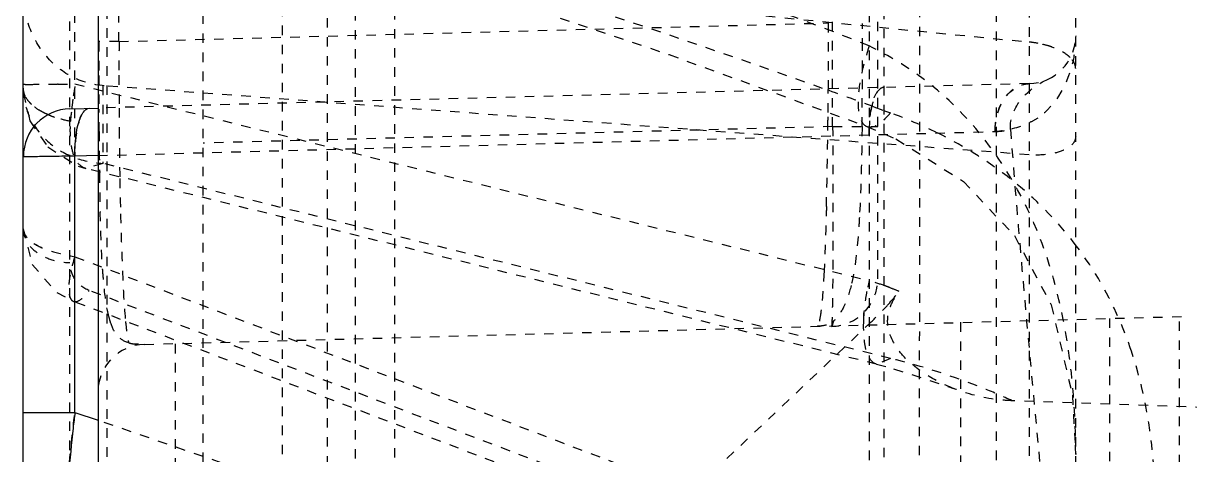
# Model space of a CAD drawing. Header units: millimetres. Extents: x 2748 to 3320, y 1427 to 1884.
# Drawn here: x 3198.38 to 3210.63, y 1651.33 to 1655.86 of the extents above; entities that cross this region are included whole.
import ezdxf

# ---------------------------------------------------------------- set-up
doc = ezdxf.new("R2010")
doc.units = ezdxf.units.MM
doc.linetypes.add('HIDDEN', pattern=[0.2, 0.1, -0.1])
doc.layers.add('21', color=7, linetype='Continuous')

msp = doc.modelspace()

# ---------------------------------------------------------------- linework, layer by layer
at = {"layer": '21', "color": 8, "linetype": 'HIDDEN'}
for p, q in [((3200.269, 1586.253), (3200.269, 1773.081)), ((3202.279, 1759.399), (3202.279, 1586.253)), ((3201.099, 1758.635), (3201.099, 1621.184)), ((3209.434, 1618.215), (3209.434, 1756.243)), ((3207.424, 1623.903), (3207.424, 1721.749)), ((3201.576, 1647.615), (3201.576, 1698.037)), ((3201.869, 1647.689), (3201.869, 1697.963)), ((3208.604, 1619.274), (3208.604, 1668.765)), ((3207.355, 1653.176), (3207.355, 1667.458)), ((3199.384, 1655.668), (3199.384, 1666.806)), ((3207.801, 1666.424), (3207.773, 1624.82)), ((3206.881, 1654.775), (3206.881, 1664.7)), ((3208.945, 1664.019), (3208.945, 1647.019)), ((3207.265, 1660.973), (3207.265, 1648.901)), ((3199.259, 1650.708), (3199.259, 1658.943)), ((3198.869, 1651.179), (3198.869, 1658.695)), ((3198.921, 1654.465), (3198.921, 1658.1)), ((3199.213, 1656.627), (3208.945, 1655.663)), ((3202.12, 1656.546), (3205.163, 1655.531)), ((3199.384, 1655.668), (3206.835, 1655.863)), ((3199.384, 1655.668), (3199.173, 1655.668)), ((3205.163, 1655.531), (3207.24, 1654.776)), ((3198.921, 1655.223), (3207.265, 1653.158)), ((3208.945, 1655.226), (3199.164, 1654.97)), ((3199.213, 1655.205), (3199.213, 1654.389)), ((3208.945, 1654.479), (3199.229, 1655.204)), ((3199.176, 1654.722), (3199.175, 1654.957)), ((3207.313, 1654.983), (3207.425, 1654.942)), ((3207.425, 1654.942), (3207.489, 1654.919)), ((3198.449, 1654.835), (3198.635, 1654.561)), ((3199.164, 1654.471), (3208.588, 1654.723)), ((3206.881, 1654.775), (3200.269, 1654.602)), ((3206.881, 1654.775), (3207.355, 1654.775)), ((3207.24, 1654.776), (3207.24, 1654.776)), ((3207.24, 1654.776), (3207.546, 1654.645)), ((3198.635, 1654.561), (3198.955, 1654.36)), ((3207.546, 1654.645), (3208.254, 1654.2)), ((3198.955, 1654.36), (3199.035, 1654.336)), ((3199.213, 1654.389), (3199.036, 1654.335)), ((3207.343, 1652.28), (3199.036, 1654.335)), ((3207.489, 1652.341), (3199.213, 1654.389)), ((3198.921, 1653.409), (3207.265, 1650.227)), ((3198.73, 1653.033), (3198.906, 1652.94)), ((3207.416, 1649.872), (3199.072, 1653.054)), ((3207.25, 1649.758), (3198.906, 1652.94)), ((3199.651, 1652.488), (3210.564, 1652.781)), ((3207.205, 1652.819), (3207.205, 1652.693)), ((3209.788, 1652.761), (3209.788, 1650.03)), ((3210.526, 1650.03), (3210.526, 1652.78)), ((3204.317, 1649.916), (3207.265, 1652.704)), ((3208.226, 1647.02), (3208.226, 1652.72)), ((3199.975, 1652.493), (3199.971, 1647.763)), ((3207.489, 1652.341), (3207.343, 1652.28)), ((3207.343, 1652.28), (3207.522, 1652.233)), ((3207.522, 1652.233), (3208.152, 1652.025)), ((3216.99, 1651.614), (3208.767, 1651.897)), ((3207.265, 1648.901), (3199.164, 1651.691))]:
    msp.add_line(p, q, dxfattribs=at)
at = {"layer": '21', "color": 7, "linetype": 'Continuous'}
for p, q in [((3198.379, 1650.824), (3198.379, 1657.751)), ((3199.164, 1657.251), (3199.164, 1507.826)), ((3198.869, 1654.962), (3199.164, 1654.97)), ((3199.164, 1654.471), (3198.921, 1654.465)), ((3198.921, 1651.774), (3198.921, 1654.465)), ((3198.379, 1651.774), (3198.921, 1651.774)), ((3198.921, 1651.774), (3199.164, 1651.691))]:
    msp.add_line(p, q, dxfattribs=at)
at = {"layer": '21', "color": 8, "linetype": 'HIDDEN'}
for points in [[(3198.379, 1655.177), (3198.381, 1655.127), (3198.449, 1654.835)], [(3208.254, 1654.2), (3208.791, 1653.63), (3209.177, 1652.903), (3209.4, 1651.954), (3209.434, 1651.331)], [(3198.379, 1653.702), (3198.471, 1653.327), (3198.73, 1653.033)]]:
    msp.add_lwpolyline(points, dxfattribs=at)
for centre, radius, start, end in [((3172.053, 1557.722), 103.455, 70.38893, 72.11651), ((3084.771, 1655.854), 122.425, 359.88245, 0.0022), ((3347.478, 1655.663), 148.305, 179.99948, 180.1353), ((3276.148, 1655.375), 76.764, 179.7815, 180.04625), ((3208.932, 1655.728), 0.502, 271.5, 360), ((3208.839, 1654.6), 1.068, 79.144, 84.3222), ((3115.771, 1655.781), 91.425, 359.61686, 359.88834), ((3337.425, 1655.637), 138.253, 180.13453, 180.28199), ((3274.912, 1655.373), 75.528, 180.0453, 180.30584), ((3198.161, 1687.92), 32.706, 271.0223, 271.3315), ((3174.587, 1564.923), 95.822, 70.02984, 70.37111), ((3147.497, 1655.336), 59.337, 359.6007, 359.83351), ((3140.776, 1655.618), 66.419, 359.27287, 359.61352), ((3271.515, 1655.355), 72.131, 180.30594, 180.48183), ((3199.042, 1655.842), 1.024, 247.19, 250.9806), ((3160.747, 1655.25), 46.087, 359.4109, 359.592), ((3205.815, 1650.318), 4.895, 63.7294, 70.0088), ((3268.226, 1655.152), 69.052, 180.35674, 180.72066), ((3264.517, 1655.293), 65.133, 180.47901, 180.93583), ((3157.112, 1655.294), 49.722, 358.4345, 359.4041), ((3208.57, 1655.445), 0.722, 271.4492, 284.4508), ((3233.552, 1654.693), 34.375, 180.6821, 181.3638), ((3250.767, 1655.076), 51.381, 180.9448, 181.356), ((3206.855, 1653.176), 0.5, 271.5, 0), ((3210.012, 1652.551), 2.813, 167.5301, 168.9534), ((3205.528, 1647.662), 5.764, 70.7948, 72.4628), ((3206.333, 1649.975), 3.315, 69.7054, 70.7755), ((3204.391, 1655.678), 4.137, 318.2977, 320.4983), ((3204.835, 1655.27), 3.534, 313.4348, 317.1123), ((3204.589, 1655.502), 3.873, 317.0767, 318.2873), ((3199.664, 1651.988), 0.5, 91.5, 180)]:
    msp.add_arc(centre, radius, start, end, dxfattribs=at)
at = {"layer": '21', "color": 7, "linetype": 'Continuous'}
msp.add_arc((3198.882, 1654.46), 0.502, 91.5013, 180.0018, dxfattribs=at)
at = {"layer": '21', "color": 8, "linetype": 'HIDDEN'}
for points, knots in [([(3207.265, 1655.622), (3206.619, 1655.882), (3205.304, 1656.342), (3203.327, 1657.013), (3201.342, 1657.656), (3200.01, 1658.056), (3199.341, 1658.245)], [0, 0, 0, 0, 0.250247, 0.500308, 0.750234, 1, 1, 1, 1]), ([(3199.229, 1655.204), (3199.11, 1655.213), (3198.873, 1655.277), (3198.593, 1655.513), (3198.418, 1655.831), (3198.379, 1656.071), (3198.379, 1656.19)], [0, 0, 0, 0, 0.249716, 0.499595, 0.74973, 1, 1, 1, 1]), ([(3206.835, 1655.863), (3206.834, 1655.688), (3206.835, 1655.454), (3206.834, 1655.221), (3206.834, 1655.163)], [0, 0, 0, 0, 0.752352, 1, 1, 1, 1]), ([(3209.434, 1655.728), (3209.434, 1655.647), (3209.404, 1655.327), (3209.235, 1655), (3209.035, 1654.865)], [0, 0, 0, 0, 0.250672, 1, 1, 1, 1]), ([(3207.265, 1655.622), (3207.23, 1655.516), (3207.176, 1655.321), (3207.144, 1655.088), (3207.151, 1654.94), (3207.169, 1654.849), (3207.206, 1654.789), (3207.24, 1654.776)], [0, 0, 0, 0, 0.377923, 0.681475, 0.792721, 0.877332, 1, 1, 1, 1]), ([(3209.434, 1651.331), (3209.434, 1651.749), (3209.376, 1652.578), (3209.05, 1653.787), (3208.492, 1654.692), (3207.858, 1655.285), (3207.472, 1655.52), (3207.265, 1655.622)], [0, 0, 0, 0, 0.2471, 0.489298, 0.734536, 0.863872, 1, 1, 1, 1]), ([(3209.184, 1655.61), (3209.173, 1655.614), (3209.126, 1655.63), (3209.077, 1655.642), (3209.04, 1655.649)], [0, 0, 0, 0, 0.239674, 1, 1, 1, 1]), ([(3209.377, 1655.499), (3209.366, 1655.51), (3209.309, 1655.558), (3209.239, 1655.591), (3209.184, 1655.61)], [0, 0, 0, 0, 0.212855, 1, 1, 1, 1]), ([(3209.434, 1655.385), (3209.434, 1655.395), (3209.428, 1655.438), (3209.401, 1655.475), (3209.377, 1655.499)], [0, 0, 0, 0, 0.221036, 1, 1, 1, 1]), ([(3198.403, 1655.215), (3198.399, 1655.215), (3198.392, 1655.216), (3198.379, 1655.218), (3198.379, 1655.223)], [0, 0, 0, 0, 0.412382, 1, 1, 1, 1]), ([(3198.379, 1655.177), (3198.379, 1655.078), (3198.423, 1654.874), (3198.609, 1654.617), (3198.885, 1654.442), (3199.103, 1654.394), (3199.213, 1654.389)], [0, 0, 0, 0, 0.236807, 0.481098, 0.736194, 1, 1, 1, 1]), ([(3198.402, 1655.09), (3198.398, 1655.097), (3198.386, 1655.125), (3198.379, 1655.155), (3198.379, 1655.177)], [0, 0, 0, 0, 0.266166, 1, 1, 1, 1]), ([(3198.474, 1655.215), (3198.467, 1655.215), (3198.443, 1655.214), (3198.419, 1655.214), (3198.403, 1655.215)], [0, 0, 0, 0, 0.310598, 1, 1, 1, 1]), ([(3198.745, 1655.219), (3198.718, 1655.218), (3198.628, 1655.217), (3198.538, 1655.216), (3198.474, 1655.215)], [0, 0, 0, 0, 0.299593, 1, 1, 1, 1]), ([(3207.265, 1654.683), (3207.264, 1654.745), (3207.269, 1654.864), (3207.296, 1655.023), (3207.338, 1655.135), (3207.392, 1655.185), (3207.416, 1655.186)], [0, 0, 0, 0, 0.337426, 0.649706, 0.871077, 1, 1, 1, 1]), ([(3207.416, 1655.186), (3207.39, 1655.185), (3207.335, 1655.133), (3207.298, 1655.026), (3207.268, 1654.87), (3207.264, 1654.75), (3207.265, 1654.683)], [0, 0, 0, 0, 0.141244, 0.35064, 0.634207, 1, 1, 1, 1]), ([(3208.588, 1654.723), (3208.587, 1654.785), (3208.605, 1654.909), (3208.689, 1655.116), (3208.846, 1655.223), (3208.945, 1655.226)], [0, 0, 0, 0, 0.278493, 0.555381, 1, 1, 1, 1]), ([(3208.588, 1654.723), (3208.587, 1654.787), (3208.603, 1654.912), (3208.677, 1655.076), (3208.795, 1655.193), (3208.897, 1655.225), (3208.945, 1655.226)], [0, 0, 0, 0, 0.283556, 0.548984, 0.785747, 1, 1, 1, 1]), ([(3208.75, 1654.746), (3208.741, 1654.859), (3208.845, 1655.093), (3209.039, 1655.224), (3209.144, 1655.273)], [0, 0, 0, 0, 0.496498, 1, 1, 1, 1]), ([(3198.466, 1655.007), (3198.46, 1655.013), (3198.435, 1655.038), (3198.414, 1655.067), (3198.402, 1655.09)], [0, 0, 0, 0, 0.269699, 1, 1, 1, 1]), ([(3198.583, 1654.927), (3198.571, 1654.933), (3198.53, 1654.956), (3198.491, 1654.983), (3198.466, 1655.007)], [0, 0, 0, 0, 0.269616, 1, 1, 1, 1]), ([(3199.035, 1654.336), (3199.005, 1654.343), (3198.945, 1654.387), (3198.895, 1654.5), (3198.871, 1654.652), (3198.872, 1654.767), (3198.876, 1654.829)], [0, 0, 0, 0, 0.165944, 0.37881, 0.659211, 1, 1, 1, 1]), ([(3198.992, 1654.898), (3198.978, 1654.873), (3198.95, 1654.793), (3198.925, 1654.646), (3198.92, 1654.527), (3198.921, 1654.465)], [0, 0, 0, 0, 0.193853, 0.581336, 1, 1, 1, 1]), ([(3207.24, 1654.776), (3207.252, 1654.771), (3207.321, 1654.763), (3207.381, 1654.81), (3207.421, 1654.847)], [0, 0, 0, 0, 0.186751, 1, 1, 1, 1]), ([(3207.421, 1654.847), (3207.427, 1654.853), (3207.45, 1654.875), (3207.473, 1654.9), (3207.489, 1654.919)], [0, 0, 0, 0, 0.234142, 1, 1, 1, 1]), ([(3209.035, 1654.865), (3209.004, 1654.845), (3208.867, 1654.767), (3208.708, 1654.733), (3208.588, 1654.723)], [0, 0, 0, 0, 0.233344, 1, 1, 1, 1]), ([(3206.881, 1654.775), (3206.882, 1654.635), (3206.883, 1654.365), (3206.884, 1653.977), (3206.884, 1653.624), (3206.883, 1653.315), (3206.881, 1653.09), (3206.879, 1652.939), (3206.877, 1652.85), (3206.876, 1652.778), (3206.873, 1652.728), (3206.872, 1652.694), (3206.87, 1652.682), (3206.869, 1652.677), (3206.868, 1652.677)], [0, 0, 0, 0, 0.199315, 0.385942, 0.555605, 0.704026, 0.826931, 0.877479, 0.920046, 0.954098, 0.979105, 0.994543, 0.998524, 1, 1, 1, 1]), ([(3207.19, 1654.775), (3207.189, 1654.69), (3207.184, 1654.372), (3207.175, 1654.054), (3207.162, 1653.822)], [0, 0, 0, 0, 0.268199, 1, 1, 1, 1]), ([(3209.443, 1653.521), (3209.26, 1653.763), (3208.815, 1654.221), (3208.276, 1654.563), (3207.982, 1654.708)], [0, 0, 0, 0, 0.480733, 1, 1, 1, 1]), ([(3208.75, 1654.746), (3208.786, 1654.255), (3208.948, 1652.306), (3209.148, 1650.36), (3209.262, 1648.901)], [0, 0, 0, 0, 0.251845, 1, 1, 1, 1]), ([(3209.434, 1654.671), (3209.434, 1654.642), (3209.4, 1654.573), (3209.288, 1654.511), (3209.131, 1654.476), (3209.01, 1654.474), (3208.945, 1654.479)], [0, 0, 0, 0, 0.154685, 0.366732, 0.656217, 1, 1, 1, 1]), ([(3199.22, 1653.183), (3199.215, 1653.234), (3199.199, 1653.464), (3199.192, 1653.695), (3199.187, 1653.875)], [0, 0, 0, 0, 0.221367, 1, 1, 1, 1]), ([(3199.4, 1653.86), (3199.406, 1653.637), (3199.418, 1653.259), (3199.438, 1652.881), (3199.453, 1652.727)], [0, 0, 0, 0, 0.591072, 1, 1, 1, 1]), ([(3206.816, 1653.935), (3206.814, 1653.871), (3206.807, 1653.642), (3206.799, 1653.412), (3206.791, 1653.248)], [0, 0, 0, 0, 0.280828, 1, 1, 1, 1]), ([(3198.379, 1653.702), (3198.379, 1653.659), (3198.405, 1653.563), (3198.516, 1653.445), (3198.679, 1653.367), (3198.805, 1653.348), (3198.869, 1653.347)], [0, 0, 0, 0, 0.192955, 0.430784, 0.710978, 1, 1, 1, 1]), ([(3198.379, 1653.702), (3198.379, 1653.627), (3198.514, 1653.52), (3198.708, 1653.452), (3198.846, 1653.422), (3198.921, 1653.409)], [0, 0, 0, 0, 0.351952, 0.642593, 1, 1, 1, 1]), ([(3198.379, 1653.702), (3198.379, 1653.669), (3198.415, 1653.591), (3198.536, 1653.514), (3198.71, 1653.452), (3198.846, 1653.423), (3198.921, 1653.409)], [0, 0, 0, 0, 0.15341, 0.361135, 0.647167, 1, 1, 1, 1]), ([(3207.162, 1653.822), (3207.158, 1653.754), (3207.142, 1653.514), (3207.116, 1653.272), (3207.075, 1653.105)], [0, 0, 0, 0, 0.284171, 1, 1, 1, 1]), ([(3210.02, 1652.417), (3209.987, 1652.515), (3209.841, 1652.904), (3209.632, 1653.271), (3209.443, 1653.521)], [0, 0, 0, 0, 0.247798, 1, 1, 1, 1]), ([(3198.921, 1653.409), (3198.903, 1653.354), (3198.873, 1653.251), (3198.854, 1653.109), (3198.855, 1653.004), (3198.886, 1652.947), (3198.906, 1652.94)], [0, 0, 0, 0, 0.354751, 0.655262, 0.870121, 1, 1, 1, 1]), ([(3199.072, 1653.054), (3199.009, 1653.078), (3198.905, 1653.163), (3198.869, 1653.29), (3198.869, 1653.347)], [0, 0, 0, 0, 0.538529, 1, 1, 1, 1]), ([(3206.791, 1653.248), (3206.788, 1653.205), (3206.78, 1653.066), (3206.771, 1652.928), (3206.758, 1652.832)], [0, 0, 0, 0, 0.306059, 1, 1, 1, 1]), ([(3199.28, 1652.775), (3199.272, 1652.803), (3199.243, 1652.937), (3199.229, 1653.075), (3199.22, 1653.183)], [0, 0, 0, 0, 0.209965, 1, 1, 1, 1]), ([(3207.075, 1653.105), (3207.055, 1653.028), (3207.012, 1652.895), (3206.937, 1652.773), (3206.892, 1652.734)], [0, 0, 0, 0, 0.574092, 1, 1, 1, 1]), ([(3207.208, 1652.745), (3207.209, 1652.772), (3207.217, 1652.888), (3207.234, 1653.003), (3207.251, 1653.09)], [0, 0, 0, 0, 0.233115, 1, 1, 1, 1]), ([(3198.906, 1652.94), (3198.93, 1652.931), (3199.005, 1652.965), (3199.046, 1653.019), (3199.072, 1653.054)], [0, 0, 0, 0, 0.363685, 1, 1, 1, 1]), ([(3208.152, 1652.025), (3208.042, 1652.068), (3207.883, 1652.148), (3207.697, 1652.29), (3207.537, 1652.45), (3207.435, 1652.674), (3207.482, 1652.902), (3207.546, 1653), (3207.583, 1653.046)], [0, 0, 0, 0, 0.256632, 0.382975, 0.507825, 0.749424, 0.872329, 1, 1, 1, 1]), ([(3199.453, 1652.727), (3199.458, 1652.679), (3199.467, 1652.605), (3199.478, 1652.53), (3199.489, 1652.505)], [0, 0, 0, 0, 0.645022, 1, 1, 1, 1]), ([(3206.758, 1652.832), (3206.754, 1652.8), (3206.746, 1652.752), (3206.735, 1652.702), (3206.726, 1652.688)], [0, 0, 0, 0, 0.651266, 1, 1, 1, 1]), ([(3199.486, 1652.506), (3199.443, 1652.516), (3199.354, 1652.57), (3199.315, 1652.662), (3199.298, 1652.712)], [0, 0, 0, 0, 0.457733, 1, 1, 1, 1]), ([(3206.718, 1652.681), (3206.741, 1652.682), (3206.794, 1652.685), (3206.846, 1652.704), (3206.872, 1652.721)], [0, 0, 0, 0, 0.420221, 1, 1, 1, 1]), ([(3207.342, 1652.28), (3207.294, 1652.292), (3207.24, 1652.383), (3207.214, 1652.511), (3207.208, 1652.596), (3207.207, 1652.644)], [0, 0, 0, 0, 0.373975, 0.64383, 1, 1, 1, 1]), ([(3199.489, 1652.505), (3199.495, 1652.503), (3199.517, 1652.495), (3199.569, 1652.494), (3199.613, 1652.495), (3199.641, 1652.495)], [0, 0, 0, 0, 0.13959, 0.447907, 1, 1, 1, 1]), ([(3210.268, 1650.781), (3210.268, 1650.921), (3210.25, 1651.474), (3210.151, 1652.026), (3210.02, 1652.417)], [0, 0, 0, 0, 0.254429, 1, 1, 1, 1]), ([(3208.767, 1651.897), (3208.67, 1651.941), (3208.256, 1652.12), (3207.824, 1652.258), (3207.489, 1652.341)], [0, 0, 0, 0, 0.234661, 1, 1, 1, 1]), ([(3208.767, 1651.897), (3208.714, 1651.898), (3208.504, 1651.915), (3208.298, 1651.967), (3208.152, 1652.025)], [0, 0, 0, 0, 0.252462, 1, 1, 1, 1]), ([(3198.922, 1650.064), (3198.903, 1650.07), (3198.873, 1650.125), (3198.852, 1650.228), (3198.837, 1650.389), (3198.833, 1650.695), (3198.852, 1651.165), (3198.895, 1651.56), (3198.921, 1651.774)], [0, 0, 0, 0, 0.033327, 0.095361, 0.188427, 0.310696, 0.627151, 1, 1, 1, 1])]:
    msp.add_open_spline(points, degree=3, knots=knots, dxfattribs=at)
for points in [[(3198.908, 1655.097), (3198.914, 1655.138), (3198.921, 1655.179), (3198.929, 1655.221)], [(3198.891, 1654.963), (3198.896, 1655.007), (3198.901, 1655.052), (3198.908, 1655.097)], [(3198.876, 1654.829), (3198.881, 1654.874), (3198.886, 1654.918), (3198.891, 1654.963)], [(3198.645, 1654.898), (3198.624, 1654.906), (3198.603, 1654.916), (3198.583, 1654.927)], [(3198.872, 1654.83), (3198.816, 1654.84), (3198.762, 1654.855), (3198.708, 1654.873)], [(3207.483, 1653.084), (3207.516, 1653.072), (3207.55, 1653.059), (3207.583, 1653.046)], [(3199.298, 1652.712), (3199.291, 1652.733), (3199.285, 1652.754), (3199.28, 1652.775)], [(3206.872, 1652.721), (3206.879, 1652.726), (3206.886, 1652.732), (3206.893, 1652.737)], [(3206.884, 1652.704), (3206.888, 1652.715), (3206.891, 1652.727), (3206.893, 1652.739)], [(3207.207, 1652.644), (3207.206, 1652.678), (3207.207, 1652.711), (3207.208, 1652.745)], [(3206.877, 1652.685), (3206.88, 1652.69), (3206.882, 1652.697), (3206.884, 1652.704)]]:
    msp.add_open_spline(points, degree=3, dxfattribs=at)
at = {"layer": '21', "color": 7, "linetype": 'Continuous'}
for points, knots in [([(3198.992, 1654.898), (3198.997, 1654.908), (3199.015, 1654.938), (3199.047, 1654.967), (3199.072, 1654.967)], [0, 0, 0, 0, 0.321844, 1, 1, 1, 1]), ([(3198.921, 1654.465), (3198.92, 1654.548), (3198.928, 1654.695), (3198.962, 1654.841), (3198.992, 1654.898)], [0, 0, 0, 0, 0.566011, 1, 1, 1, 1]), ([(3198.921, 1654.465), (3198.848, 1654.464), (3198.744, 1654.462), (3198.613, 1654.46), (3198.534, 1654.459), (3198.47, 1654.459), (3198.427, 1654.458), (3198.403, 1654.459), (3198.39, 1654.458), (3198.384, 1654.46), (3198.379, 1654.459), (3198.379, 1654.46)], [0, 0, 0, 0, 0.404012, 0.577111, 0.72438, 0.842711, 0.929218, 0.959914, 0.982034, 0.99543, 1, 1, 1, 1]), ([(3198.921, 1651.774), (3198.915, 1651.719), (3198.889, 1651.502), (3198.868, 1651.286), (3198.856, 1651.124)], [0, 0, 0, 0, 0.256094, 1, 1, 1, 1])]:
    msp.add_open_spline(points, degree=3, knots=knots, dxfattribs=at)

doc.saveas('drawing.dxf')
